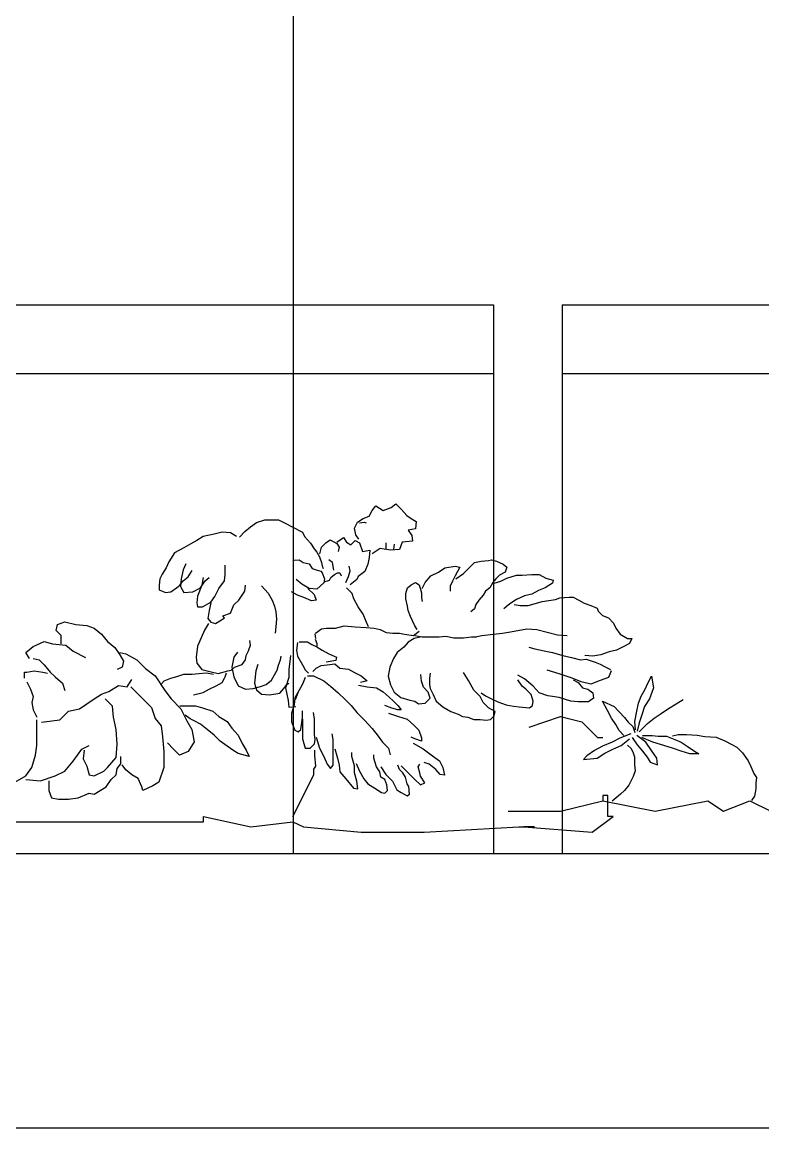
# Model space of a CAD drawing. Header units: inches. Extents: x -370 to 18, y -197 to 199.
# Drawn here: x -63.613 to -62.533, y 15.616 to 17.229 of the extents above; entities that cross this region are included whole.
import ezdxf

# ---------------------------------------------------------------- set-up
doc = ezdxf.new("R2010")
doc.units = ezdxf.units.IN
doc.header["$MEASUREMENT"] = 0
doc.layers.add('artefactos', color=1, linetype='Continuous')

# ---------------------------------------------------------------- blocks, each defined once
blk = doc.blocks.new('A$C1E3C3A8C')
at = {"layer": 'artefactos', "color": 116, "true_color": 0x136734}
for p, q in [((2.4123, 0.6264), (2.4204, 0.6332)), ((2.4204, 0.6332), (2.4312, 0.6224)), ((2.3608, 0.6061), (2.3717, 0.6102)), ((2.3717, 0.6102), (2.3771, 0.621)), ((2.3771, 0.621), (2.3838, 0.6291)), ((2.3838, 0.6291), (2.3974, 0.621)), ((2.3974, 0.621), (2.4123, 0.6264)), ((2.4312, 0.6224), (2.4407, 0.6115)), ((2.4407, 0.6115), (2.4488, 0.6061)), ((2.1431, 0.582), (2.1531, 0.5909)), ((2.1531, 0.5909), (2.1645, 0.5984)), ((2.1645, 0.5984), (2.1796, 0.6035)), ((2.1796, 0.6035), (2.1909, 0.6035)), ((2.1909, 0.6035), (2.2048, 0.6035)), ((2.2048, 0.6035), (2.2174, 0.5972)), ((2.2174, 0.5972), (2.23, 0.5909)), ((2.23, 0.5909), (2.2489, 0.5808)), ((2.3446, 0.5885), (2.35, 0.5994)), ((2.35, 0.5994), (2.3608, 0.6061)), ((2.3541, 0.598), (2.3622, 0.5994)), ((2.3622, 0.5994), (2.3662, 0.598)), ((2.4488, 0.6061), (2.4583, 0.6007)), ((2.4583, 0.6007), (2.4569, 0.5872)), ((2.0662, 0.5732), (2.0549, 0.5656)), ((2.0864, 0.577), (2.0662, 0.5732)), ((2.1015, 0.5808), (2.0864, 0.577)), ((2.1166, 0.5795), (2.1015, 0.5808)), ((2.1279, 0.5732), (2.1166, 0.5795)), ((2.133, 0.5719), (2.1431, 0.582)), ((2.2489, 0.5808), (2.2527, 0.5732)), ((2.2527, 0.5732), (2.264, 0.5606)), ((2.3121, 0.5628), (2.3243, 0.5709)), ((2.3243, 0.5709), (2.3297, 0.5628)), ((2.3473, 0.5763), (2.3446, 0.5885)), ((2.3527, 0.5682), (2.3473, 0.5763)), ((2.4569, 0.5872), (2.4434, 0.5845)), ((2.4434, 0.5845), (2.4501, 0.575)), ((2.4501, 0.575), (2.4515, 0.5641)), ((2.0309, 0.5518), (2.0133, 0.5429)), ((2.0435, 0.5593), (2.0309, 0.5518)), ((2.0549, 0.5656), (2.0435, 0.5593)), ((2.264, 0.5606), (2.2703, 0.5505)), ((2.2703, 0.5505), (2.2754, 0.5442)), ((2.281, 0.5411), (2.2837, 0.5533)), ((2.2837, 0.5533), (2.2918, 0.5614)), ((2.2918, 0.5614), (2.2999, 0.5669)), ((2.2999, 0.5669), (2.3121, 0.5601)), ((2.3121, 0.5601), (2.3162, 0.5533)), ((2.3162, 0.5533), (2.3148, 0.5452)), ((2.3297, 0.5628), (2.3378, 0.5574)), ((2.3378, 0.5574), (2.3459, 0.5655)), ((2.3459, 0.5655), (2.3541, 0.5614)), ((2.3541, 0.5614), (2.3595, 0.5452)), ((2.392, 0.5506), (2.3771, 0.5411)), ((2.4109, 0.5479), (2.392, 0.5506)), ((2.4028, 0.556), (2.4028, 0.5614)), ((2.4028, 0.5493), (2.4028, 0.556)), ((2.4271, 0.5493), (2.4109, 0.5479)), ((2.4177, 0.5587), (2.4163, 0.5493)), ((2.4326, 0.5628), (2.4271, 0.5493)), ((2.4515, 0.5641), (2.4326, 0.5628)), ((2.0133, 0.5429), (2.0032, 0.5266)), ((2.2338, 0.5291), (2.2426, 0.5303)), ((2.2426, 0.5303), (2.2502, 0.5253)), ((2.2754, 0.5442), (2.2804, 0.5354)), ((2.2804, 0.5354), (2.2842, 0.5253)), ((2.304, 0.5249), (2.2972, 0.5303)), ((2.3595, 0.5452), (2.373, 0.5479)), ((2.3717, 0.5344), (2.3689, 0.5222)), ((2.373, 0.5479), (2.3717, 0.5344)), ((2.5774, 0.5276), (2.5909, 0.5289)), ((2.5909, 0.5289), (2.5963, 0.5303)), ((2.5963, 0.5303), (2.6058, 0.5276)), ((1.9982, 0.5152), (1.9906, 0.5039)), ((2.0032, 0.5266), (1.9982, 0.5152)), ((2.0297, 0.5114), (2.0259, 0.495)), ((2.0347, 0.5228), (2.0297, 0.5114)), ((2.0385, 0.4988), (2.046, 0.5102)), ((2.1065, 0.5026), (2.1065, 0.5203)), ((2.2502, 0.5253), (2.2615, 0.5228)), ((2.2615, 0.5228), (2.2665, 0.514)), ((2.2665, 0.514), (2.2741, 0.5114)), ((2.2741, 0.5114), (2.2829, 0.5089)), ((2.2829, 0.5089), (2.2854, 0.5064)), ((2.2842, 0.5253), (2.2854, 0.519)), ((2.2854, 0.519), (2.2867, 0.514)), ((2.3067, 0.5113), (2.304, 0.5249)), ((2.3338, 0.4991), (2.3365, 0.51)), ((2.3365, 0.51), (2.3351, 0.5181)), ((2.3635, 0.5086), (2.3514, 0.4991)), ((2.3689, 0.5222), (2.3635, 0.5086)), ((2.4989, 0.5073), (2.511, 0.5154)), ((2.511, 0.5154), (2.53, 0.5181)), ((2.53, 0.5181), (2.5381, 0.5168)), ((2.5381, 0.5168), (2.53, 0.5005)), ((2.5449, 0.5046), (2.5557, 0.5154)), ((2.5557, 0.5154), (2.5652, 0.5249)), ((2.5652, 0.5249), (2.5774, 0.5276)), ((2.6058, 0.5276), (2.618, 0.5222)), ((2.618, 0.5222), (2.6247, 0.5168)), ((2.6247, 0.5168), (2.622, 0.5073)), ((1.9868, 0.495), (1.9856, 0.4837)), ((1.9906, 0.5039), (1.9868, 0.495)), ((2.0234, 0.4837), (2.0297, 0.4913)), ((2.0259, 0.495), (2.0246, 0.4812)), ((2.0297, 0.4913), (2.0385, 0.4988)), ((2.0612, 0.4787), (2.07, 0.4913)), ((2.0662, 0.4976), (2.0637, 0.4837)), ((2.07, 0.4913), (2.0775, 0.4976)), ((2.0952, 0.4774), (2.1053, 0.4913)), ((2.1053, 0.4913), (2.1065, 0.5026)), ((2.2476, 0.485), (2.2376, 0.4938)), ((2.2854, 0.5064), (2.2892, 0.495)), ((2.2892, 0.495), (2.288, 0.4875)), ((2.2891, 0.4897), (2.2986, 0.4924)), ((2.2986, 0.4924), (2.3013, 0.4978)), ((2.3013, 0.4978), (2.3081, 0.5032)), ((2.3081, 0.5032), (2.3135, 0.5059)), ((2.3135, 0.5059), (2.3175, 0.5059)), ((2.3175, 0.5059), (2.3202, 0.5005)), ((2.3284, 0.4883), (2.3338, 0.4991)), ((2.3487, 0.4937), (2.3365, 0.4843)), ((2.3514, 0.4991), (2.3487, 0.4937)), ((2.4488, 0.4843), (2.4569, 0.4883)), ((2.4569, 0.4883), (2.4637, 0.4843)), ((2.4691, 0.4775), (2.4745, 0.4883)), ((2.4745, 0.4883), (2.4853, 0.5005)), ((2.4853, 0.5005), (2.4989, 0.5073)), ((2.5246, 0.491), (2.5205, 0.4815)), ((2.53, 0.5005), (2.5246, 0.491)), ((2.5313, 0.4951), (2.5449, 0.5046)), ((2.599, 0.4883), (2.5936, 0.4788)), ((2.6044, 0.4951), (2.599, 0.4883)), ((2.6017, 0.487), (2.6139, 0.491)), ((2.6112, 0.5019), (2.6044, 0.4951)), ((2.622, 0.5073), (2.6112, 0.5019)), ((2.6139, 0.491), (2.6247, 0.4964)), ((2.6247, 0.4964), (2.6423, 0.5019)), ((2.6423, 0.5019), (2.6531, 0.5019)), ((2.6531, 0.5019), (2.6707, 0.5032)), ((2.6707, 0.5032), (2.6843, 0.5032)), ((2.6843, 0.5032), (2.6964, 0.4964)), ((2.6964, 0.4964), (2.71, 0.4924)), ((2.71, 0.4924), (2.7086, 0.487)), ((1.9856, 0.4837), (1.9856, 0.4749)), ((1.9856, 0.4749), (1.9969, 0.4698)), ((1.9969, 0.4698), (2.007, 0.4711)), ((2.007, 0.4711), (2.0171, 0.4787)), ((2.0171, 0.4787), (2.0234, 0.4837)), ((2.0246, 0.4812), (2.0309, 0.4698)), ((2.0309, 0.4698), (2.0473, 0.4711)), ((2.0473, 0.4711), (2.0612, 0.4787)), ((2.0637, 0.4837), (2.0561, 0.4635)), ((2.0876, 0.4623), (2.0927, 0.4723)), ((2.0927, 0.4723), (2.0952, 0.4774)), ((2.1342, 0.4597), (2.1431, 0.4723)), ((2.1431, 0.4723), (2.1443, 0.4837)), ((2.1733, 0.4824), (2.1859, 0.4686)), ((2.1859, 0.4686), (2.1935, 0.456)), ((2.2401, 0.4648), (2.2287, 0.4711)), ((2.2615, 0.4774), (2.2476, 0.485)), ((2.259, 0.4774), (2.2703, 0.466)), ((2.2754, 0.4761), (2.2615, 0.4774)), ((2.288, 0.4875), (2.2754, 0.4761)), ((2.3405, 0.468), (2.3297, 0.4788)), ((2.3432, 0.4585), (2.3405, 0.468)), ((2.4393, 0.468), (2.442, 0.4788)), ((2.4393, 0.4585), (2.4393, 0.468)), ((2.442, 0.4788), (2.4488, 0.4843)), ((2.4637, 0.4843), (2.4677, 0.4694)), ((2.4677, 0.4694), (2.4677, 0.4599)), ((2.5205, 0.4815), (2.5205, 0.4721)), ((2.5855, 0.4721), (2.5814, 0.4653)), ((2.5936, 0.4788), (2.5855, 0.4721)), ((2.6829, 0.4734), (2.6707, 0.4667)), ((2.6951, 0.4788), (2.6829, 0.4734)), ((2.7086, 0.487), (2.6951, 0.4788)), ((2.0561, 0.4635), (2.0549, 0.4509)), ((2.0549, 0.4509), (2.0561, 0.4434)), ((2.0649, 0.4434), (2.0801, 0.4522)), ((2.0801, 0.4509), (2.0775, 0.437)), ((2.0801, 0.4522), (2.0876, 0.4623)), ((2.1229, 0.4471), (2.1317, 0.456)), ((2.1317, 0.456), (2.1342, 0.4597)), ((2.1935, 0.456), (2.1972, 0.4446)), ((2.2514, 0.461), (2.2401, 0.4648)), ((2.2653, 0.4547), (2.2514, 0.461)), ((2.2741, 0.456), (2.2653, 0.4547)), ((2.2703, 0.466), (2.2741, 0.456)), ((2.3514, 0.4436), (2.3432, 0.4585)), ((2.442, 0.445), (2.4393, 0.4585)), ((2.4677, 0.4599), (2.4691, 0.4531)), ((2.5679, 0.4477), (2.5652, 0.4396)), ((2.5733, 0.4558), (2.5679, 0.4477)), ((2.5814, 0.4653), (2.5733, 0.4558)), ((2.6301, 0.449), (2.6234, 0.4436)), ((2.6423, 0.4572), (2.6301, 0.449)), ((2.6383, 0.4477), (2.6491, 0.4463)), ((2.6572, 0.4639), (2.6423, 0.4572)), ((2.6707, 0.4667), (2.6572, 0.4639)), ((2.664, 0.4463), (2.6748, 0.449)), ((2.6748, 0.449), (2.6897, 0.4531)), ((2.6897, 0.4531), (2.714, 0.4572)), ((2.714, 0.4572), (2.7222, 0.4599)), ((2.7222, 0.4599), (2.7397, 0.4612)), ((2.7397, 0.4612), (2.7465, 0.4612)), ((2.7465, 0.4612), (2.7573, 0.4558)), ((2.7573, 0.4558), (2.7668, 0.4504)), ((2.7668, 0.4504), (2.779, 0.4463)), ((2.0561, 0.4434), (2.0649, 0.4434)), ((2.0775, 0.437), (2.075, 0.4219)), ((2.1027, 0.427), (2.1166, 0.432)), ((2.1166, 0.432), (2.1229, 0.4471)), ((2.1972, 0.4446), (2.1998, 0.4345)), ((2.1998, 0.4345), (2.201, 0.4207)), ((2.3608, 0.4301), (2.3514, 0.4436)), ((2.3662, 0.4165), (2.3608, 0.4301)), ((2.4434, 0.4369), (2.442, 0.445)), ((2.4474, 0.426), (2.4434, 0.4369)), ((2.5652, 0.4396), (2.5584, 0.4342)), ((2.6234, 0.4436), (2.6193, 0.4396)), ((2.6491, 0.4463), (2.664, 0.4463)), ((2.779, 0.4463), (2.7912, 0.4409)), ((2.7912, 0.4409), (2.7925, 0.4355)), ((2.7925, 0.4355), (2.8006, 0.4274)), ((2.8006, 0.4274), (2.8115, 0.4233)), ((1.7961, 0.4), (1.7983, 0.4113)), ((1.7983, 0.4113), (1.8118, 0.4158)), ((1.8118, 0.4158), (1.832, 0.4113)), ((1.832, 0.4113), (1.8522, 0.409)), ((1.8522, 0.409), (1.8657, 0.4045)), ((2.0763, 0.4131), (2.0687, 0.4005)), ((2.075, 0.4219), (2.0801, 0.4156)), ((2.0801, 0.4156), (2.0889, 0.4131)), ((2.0889, 0.4131), (2.1002, 0.4194)), ((2.1002, 0.4194), (2.1053, 0.4232)), ((2.1053, 0.4232), (2.1027, 0.427)), ((2.1998, 0.4068), (2.1985, 0.3954)), ((2.201, 0.4207), (2.1998, 0.4068)), ((2.3094, 0.4044), (2.3256, 0.4084)), ((2.3256, 0.4084), (2.3459, 0.4071)), ((2.3459, 0.4071), (2.3662, 0.4057)), ((2.3703, 0.4071), (2.3662, 0.4165)), ((2.4515, 0.4179), (2.4474, 0.426)), ((2.4556, 0.4084), (2.4515, 0.4179)), ((2.4596, 0.4017), (2.4556, 0.4084)), ((2.8115, 0.4233), (2.8209, 0.4138)), ((2.8209, 0.4138), (2.825, 0.4044)), ((1.805, 0.391), (1.7961, 0.4)), ((1.805, 0.3753), (1.805, 0.391)), ((1.8657, 0.4045), (1.8792, 0.3933)), ((1.8792, 0.3933), (1.8904, 0.3798)), ((2.0624, 0.3866), (2.0561, 0.3715)), ((2.0687, 0.4005), (2.0624, 0.3866)), ((2.2716, 0.3942), (2.2728, 0.3854)), ((2.2729, 0.3949), (2.2837, 0.403)), ((2.2837, 0.403), (2.2932, 0.4044)), ((2.2932, 0.4044), (2.3094, 0.4044)), ((2.3662, 0.4057), (2.3811, 0.4044)), ((2.3811, 0.4044), (2.392, 0.4017)), ((2.392, 0.4017), (2.4028, 0.3962)), ((2.4028, 0.3962), (2.4163, 0.3949)), ((2.415, 0.3949), (2.4271, 0.3949)), ((2.4271, 0.3949), (2.4366, 0.3935)), ((2.4366, 0.3935), (2.4529, 0.3908)), ((2.4529, 0.3908), (2.4637, 0.3989)), ((2.4677, 0.3881), (2.4542, 0.3854)), ((2.4556, 0.3908), (2.4691, 0.3881)), ((2.4691, 0.3881), (2.484, 0.3881)), ((2.484, 0.3881), (2.5002, 0.3881)), ((2.5002, 0.3881), (2.5124, 0.3895)), ((2.5124, 0.3895), (2.5273, 0.3868)), ((2.5273, 0.3868), (2.5449, 0.3868)), ((2.5449, 0.3868), (2.5598, 0.3881)), ((2.5598, 0.3881), (2.5692, 0.3881)), ((2.5665, 0.3881), (2.5787, 0.3908)), ((2.5787, 0.3908), (2.6004, 0.3935)), ((2.6004, 0.3935), (2.6166, 0.3949)), ((2.6166, 0.3949), (2.6315, 0.3976)), ((2.6315, 0.3976), (2.6613, 0.403)), ((2.6613, 0.403), (2.6802, 0.4017)), ((2.6802, 0.4017), (2.7181, 0.3922)), ((2.7181, 0.3922), (2.7357, 0.3908)), ((2.825, 0.4044), (2.8331, 0.3935)), ((2.8331, 0.3935), (2.8467, 0.3854)), ((1.7399, 0.3596), (1.7534, 0.3708)), ((1.7534, 0.3708), (1.7736, 0.3798)), ((1.7736, 0.3798), (1.7893, 0.3753)), ((1.7893, 0.3753), (1.814, 0.3731)), ((1.814, 0.3731), (1.8275, 0.3618)), ((1.8904, 0.3798), (1.9039, 0.3686)), ((1.9039, 0.3686), (1.9128, 0.3551)), ((2.0561, 0.3715), (2.0536, 0.3513)), ((2.1494, 0.3627), (2.1531, 0.3728)), ((2.1531, 0.3728), (2.1519, 0.3816)), ((2.2397, 0.3777), (2.2381, 0.3636)), ((2.2428, 0.3793), (2.2491, 0.3793)), ((2.2491, 0.3793), (2.2584, 0.3793)), ((2.2584, 0.3793), (2.2663, 0.3746)), ((2.2663, 0.3746), (2.2756, 0.3699)), ((2.2725, 0.384), (2.2756, 0.3761)), ((2.2756, 0.3761), (2.2756, 0.3714)), ((2.2756, 0.3699), (2.285, 0.3636)), ((2.4353, 0.3692), (2.4231, 0.3597)), ((2.4434, 0.3786), (2.4353, 0.3692)), ((2.4542, 0.3854), (2.4434, 0.3786)), ((2.6653, 0.3692), (2.6761, 0.3664)), ((2.6761, 0.3664), (2.6937, 0.3624)), ((2.8399, 0.3705), (2.8264, 0.3637)), ((2.8507, 0.3759), (2.8399, 0.3705)), ((2.8467, 0.3854), (2.8548, 0.3854)), ((2.8548, 0.3854), (2.8507, 0.3759)), ((1.7466, 0.3483), (1.7399, 0.3596)), ((1.7534, 0.3483), (1.7646, 0.3461)), ((1.7646, 0.3461), (1.7736, 0.3371)), ((1.8275, 0.3618), (1.85, 0.3506)), ((1.9128, 0.3596), (1.9241, 0.3573)), ((1.9128, 0.3551), (1.9196, 0.3439)), ((1.9241, 0.3573), (1.9443, 0.3461)), ((1.9443, 0.3461), (1.96, 0.3304)), ((2.0536, 0.3513), (2.0549, 0.34)), ((2.1229, 0.3513), (2.1191, 0.3324)), ((2.1292, 0.3601), (2.1229, 0.3513)), ((2.138, 0.3375), (2.1443, 0.3463)), ((2.1443, 0.3463), (2.1456, 0.3538)), ((2.1456, 0.3538), (2.1494, 0.3627)), ((2.2048, 0.3362), (2.2086, 0.3463)), ((2.2086, 0.3463), (2.2098, 0.3526)), ((2.2272, 0.3542), (2.2256, 0.3433)), ((2.2381, 0.3636), (2.2397, 0.3527)), ((2.2397, 0.3527), (2.2491, 0.337)), ((2.285, 0.3636), (2.2975, 0.3574)), ((2.2975, 0.3574), (2.3116, 0.3511)), ((2.3116, 0.3511), (2.31, 0.3449)), ((2.4163, 0.3488), (2.4095, 0.3326)), ((2.4231, 0.3597), (2.4163, 0.3488)), ((2.6937, 0.3624), (2.7086, 0.3597)), ((2.7086, 0.3597), (2.7276, 0.3543)), ((2.7276, 0.3543), (2.7438, 0.3502)), ((2.7438, 0.3502), (2.76, 0.3461)), ((2.76, 0.3461), (2.7709, 0.3475)), ((2.7831, 0.3529), (2.7682, 0.3543)), ((2.7709, 0.3475), (2.7871, 0.3421)), ((2.7979, 0.3556), (2.7831, 0.3529)), ((2.8128, 0.361), (2.7979, 0.3556)), ((2.8264, 0.3637), (2.8128, 0.361)), ((1.7422, 0.3236), (1.7556, 0.3259)), ((1.7556, 0.3259), (1.7714, 0.3236)), ((1.7736, 0.3371), (1.7848, 0.3236)), ((1.9173, 0.3326), (1.9084, 0.3281)), ((1.9196, 0.3439), (1.9173, 0.3326)), ((1.96, 0.3304), (1.978, 0.3169)), ((2.0549, 0.34), (2.0637, 0.3286)), ((2.0637, 0.3286), (2.0788, 0.3248)), ((2.0939, 0.3211), (2.1116, 0.3261)), ((2.1116, 0.3261), (2.1179, 0.3274)), ((2.1179, 0.3274), (2.1242, 0.3324)), ((2.1191, 0.3324), (2.1229, 0.3148)), ((2.1242, 0.3324), (2.138, 0.3375)), ((2.1632, 0.3261), (2.1607, 0.3034)), ((2.167, 0.3375), (2.1632, 0.3261)), ((2.1972, 0.3185), (2.2023, 0.3274)), ((2.2023, 0.3274), (2.2048, 0.3362)), ((2.2256, 0.3433), (2.2241, 0.3292)), ((2.2241, 0.3292), (2.2241, 0.3136)), ((2.2491, 0.337), (2.2538, 0.3276)), ((2.2538, 0.3276), (2.26, 0.3214)), ((2.2678, 0.3245), (2.2741, 0.3308)), ((2.2741, 0.3308), (2.2835, 0.3355)), ((2.2835, 0.3355), (2.2944, 0.337)), ((2.31, 0.3449), (2.2928, 0.3417)), ((2.2944, 0.337), (2.3085, 0.3386)), ((2.3085, 0.3386), (2.3178, 0.3308)), ((2.3178, 0.3308), (2.3335, 0.3292)), ((2.3335, 0.3292), (2.3444, 0.323)), ((2.4095, 0.3326), (2.4068, 0.3163)), ((2.7208, 0.3204), (2.6992, 0.3272)), ((2.7871, 0.3421), (2.7966, 0.338)), ((2.7966, 0.338), (2.8047, 0.3339)), ((2.8047, 0.3339), (2.8155, 0.3285)), ((2.8169, 0.3258), (2.8115, 0.3136)), ((1.7377, 0.3236), (1.7422, 0.3236)), ((1.7377, 0.3124), (1.7377, 0.3236)), ((1.7422, 0.3056), (1.7489, 0.2922)), ((1.7714, 0.3236), (1.7803, 0.3214)), ((1.7848, 0.3236), (1.7938, 0.3146)), ((1.7938, 0.3146), (1.8073, 0.3034)), ((1.9263, 0.2967), (1.9353, 0.3101)), ((1.978, 0.3169), (1.9959, 0.2899)), ((1.9894, 0.3022), (1.9944, 0.3072)), ((1.9944, 0.3072), (2.007, 0.3122)), ((2.007, 0.3122), (2.0158, 0.3148)), ((2.0158, 0.3148), (2.0309, 0.3198)), ((2.0309, 0.3198), (2.046, 0.3198)), ((2.046, 0.3198), (2.0586, 0.3211)), ((2.0586, 0.3211), (2.0725, 0.3223)), ((2.0725, 0.3223), (2.0851, 0.3198)), ((2.0788, 0.3248), (2.0939, 0.3211)), ((2.1015, 0.3047), (2.1053, 0.3122)), ((2.1053, 0.3122), (2.1065, 0.3148)), ((2.1065, 0.3148), (2.109, 0.3223)), ((2.1229, 0.3148), (2.1305, 0.2984)), ((2.1821, 0.3009), (2.1922, 0.3085)), ((2.1922, 0.3085), (2.1972, 0.3185)), ((2.2241, 0.3136), (2.2178, 0.2948)), ((2.2538, 0.3136), (2.2491, 0.3011)), ((2.2584, 0.3167), (2.2694, 0.3167)), ((2.2694, 0.3167), (2.2881, 0.3073)), ((2.2881, 0.3073), (2.3006, 0.2979)), ((2.3444, 0.323), (2.3569, 0.3167)), ((2.3679, 0.3073), (2.3554, 0.3042)), ((2.3569, 0.3167), (2.3679, 0.3073)), ((2.4068, 0.3163), (2.4109, 0.3001)), ((2.4677, 0.3069), (2.4664, 0.3191)), ((2.4718, 0.296), (2.4677, 0.3069)), ((2.484, 0.3218), (2.4826, 0.3123)), ((2.4826, 0.3123), (2.4826, 0.3001)), ((2.5543, 0.3082), (2.5449, 0.3231)), ((2.5638, 0.2906), (2.5543, 0.3082)), ((2.6572, 0.3109), (2.645, 0.3177)), ((2.6531, 0.2974), (2.645, 0.3096)), ((2.6734, 0.2974), (2.6572, 0.3109)), ((2.7452, 0.3123), (2.7208, 0.3204)), ((2.7614, 0.3055), (2.7452, 0.3123)), ((2.7465, 0.3096), (2.756, 0.3042)), ((2.779, 0.3015), (2.7614, 0.3055)), ((2.7966, 0.3082), (2.779, 0.3015)), ((2.8115, 0.3136), (2.7966, 0.3082)), ((2.885, 0.3043), (2.891, 0.3162)), ((2.891, 0.3162), (2.8945, 0.2948)), ((1.7489, 0.2922), (1.7534, 0.2787)), ((1.8073, 0.3034), (1.8118, 0.2899)), ((1.8792, 0.2832), (1.8926, 0.2877)), ((1.8926, 0.2877), (1.9106, 0.2989)), ((1.9106, 0.2989), (1.9263, 0.2967)), ((1.9331, 0.2967), (1.9488, 0.2809)), ((1.9959, 0.2899), (2.0072, 0.2742)), ((2.0486, 0.282), (2.0662, 0.2858)), ((2.0662, 0.2858), (2.0775, 0.2921)), ((2.0775, 0.2921), (2.0901, 0.2984)), ((2.0901, 0.2984), (2.1015, 0.3047)), ((2.1305, 0.2984), (2.1443, 0.2921)), ((2.1443, 0.2921), (2.1582, 0.2933)), ((2.1582, 0.2933), (2.172, 0.2971)), ((2.1607, 0.3034), (2.1645, 0.2908)), ((2.1645, 0.2908), (2.1733, 0.2832)), ((2.172, 0.2971), (2.1821, 0.3009)), ((2.2073, 0.2845), (2.2149, 0.2933)), ((2.2149, 0.2933), (2.2199, 0.3009)), ((2.2178, 0.2948), (2.2225, 0.2713)), ((2.2199, 0.3009), (2.2237, 0.3034)), ((2.2428, 0.2901), (2.235, 0.276)), ((2.2363, 0.2732), (2.2413, 0.2858)), ((2.2491, 0.3011), (2.2428, 0.2901)), ((2.3006, 0.2979), (2.3147, 0.2854)), ((2.3147, 0.2854), (2.3272, 0.2729)), ((2.3522, 0.2995), (2.3679, 0.2964)), ((2.3679, 0.2964), (2.385, 0.2948)), ((2.385, 0.2948), (2.3976, 0.287)), ((2.3976, 0.287), (2.4085, 0.2776)), ((2.4109, 0.3001), (2.4177, 0.2866)), ((2.4177, 0.2866), (2.4298, 0.2771)), ((2.4799, 0.2866), (2.4718, 0.296)), ((2.484, 0.2757), (2.4799, 0.2866)), ((2.4826, 0.3001), (2.484, 0.2933)), ((2.484, 0.2933), (2.4894, 0.2825)), ((2.576, 0.2784), (2.5638, 0.2906)), ((2.5774, 0.2852), (2.5855, 0.2798)), ((2.6599, 0.292), (2.6531, 0.2974)), ((2.6694, 0.2825), (2.6599, 0.292)), ((2.6843, 0.2852), (2.6734, 0.2974)), ((2.7005, 0.2798), (2.6843, 0.2852)), ((2.756, 0.3042), (2.7641, 0.2947)), ((2.7641, 0.2947), (2.7736, 0.292)), ((2.7736, 0.292), (2.7831, 0.2852)), ((2.7831, 0.2852), (2.7844, 0.2757)), ((2.8719, 0.2793), (2.8791, 0.2924)), ((2.8791, 0.2924), (2.885, 0.3043)), ((2.8945, 0.2948), (2.8874, 0.2746)), ((1.7534, 0.2787), (1.7511, 0.2674)), ((1.7511, 0.2674), (1.7534, 0.254)), ((1.8387, 0.2562), (1.8522, 0.2652)), ((1.8522, 0.2652), (1.8657, 0.2742)), ((1.8657, 0.2742), (1.8792, 0.2832)), ((1.8994, 0.2607), (1.8859, 0.2742)), ((1.9488, 0.2809), (1.9712, 0.2585)), ((2.0072, 0.2742), (2.0251, 0.2562)), ((2.1733, 0.2832), (2.1884, 0.282)), ((2.1884, 0.282), (2.2073, 0.2845)), ((2.2225, 0.2713), (2.2241, 0.2588)), ((2.235, 0.276), (2.2334, 0.2635)), ((2.3272, 0.2729), (2.3382, 0.2619)), ((2.4085, 0.2776), (2.4163, 0.2698)), ((2.4163, 0.2698), (2.4241, 0.2619)), ((2.4298, 0.2771), (2.4461, 0.2717)), ((2.4461, 0.2717), (2.4556, 0.2703)), ((2.4556, 0.2703), (2.4623, 0.2649)), ((2.4623, 0.2649), (2.4745, 0.2662)), ((2.4745, 0.2662), (2.484, 0.2757)), ((2.4894, 0.2825), (2.4948, 0.2703)), ((2.4948, 0.2703), (2.507, 0.2595)), ((2.5814, 0.2676), (2.576, 0.2784)), ((2.5909, 0.2581), (2.5814, 0.2676)), ((2.5855, 0.2798), (2.5963, 0.2744)), ((2.5963, 0.2744), (2.6085, 0.269)), ((2.6085, 0.269), (2.6234, 0.2635)), ((2.6734, 0.2703), (2.6694, 0.2825)), ((2.6721, 0.2622), (2.6734, 0.2703)), ((2.7208, 0.2771), (2.7005, 0.2798)), ((2.7425, 0.2703), (2.7208, 0.2771)), ((2.756, 0.269), (2.7425, 0.2703)), ((2.7749, 0.269), (2.756, 0.269)), ((2.7844, 0.2757), (2.7749, 0.269)), ((2.8005, 0.2698), (2.822, 0.2603)), ((2.8101, 0.2531), (2.8005, 0.2698)), ((2.8636, 0.2519), (2.8672, 0.2662)), ((2.8672, 0.2662), (2.8719, 0.2793)), ((2.8874, 0.2746), (2.8779, 0.2603)), ((2.9219, 0.2567), (2.9362, 0.265)), ((2.9362, 0.265), (2.9493, 0.2734)), ((1.7534, 0.254), (1.7601, 0.2405)), ((1.8028, 0.236), (1.8185, 0.2517)), ((1.8185, 0.2517), (1.8387, 0.2562)), ((1.9016, 0.2405), (1.8994, 0.2607)), ((1.9712, 0.2585), (1.978, 0.2382)), ((2.0234, 0.2618), (2.0372, 0.2618)), ((2.0251, 0.2562), (2.0364, 0.2337)), ((2.0423, 0.2379), (2.0335, 0.2442)), ((2.0372, 0.2618), (2.0523, 0.2618)), ((2.0523, 0.2618), (2.0649, 0.258)), ((2.0649, 0.258), (2.0838, 0.2517)), ((2.0838, 0.2517), (2.0952, 0.2416)), ((2.2241, 0.2588), (2.2366, 0.2604)), ((2.2334, 0.2635), (2.2287, 0.2479)), ((2.2287, 0.2479), (2.2287, 0.2322)), ((2.2491, 0.24), (2.2491, 0.2526)), ((2.2709, 0.2369), (2.2694, 0.2494)), ((2.3382, 0.2619), (2.3491, 0.2494)), ((2.3491, 0.2494), (2.3632, 0.2354)), ((2.4132, 0.2573), (2.4007, 0.2619)), ((2.4069, 0.2479), (2.4257, 0.2416)), ((2.4241, 0.2541), (2.4132, 0.2573)), ((2.4241, 0.2619), (2.4304, 0.2541)), ((2.4304, 0.2541), (2.4241, 0.2541)), ((2.507, 0.2595), (2.5219, 0.2513)), ((2.5219, 0.2513), (2.5286, 0.2486)), ((2.5286, 0.2486), (2.5354, 0.2459)), ((2.5354, 0.2459), (2.5435, 0.2419)), ((2.6031, 0.2513), (2.5909, 0.2581)), ((2.6017, 0.2432), (2.6031, 0.2513)), ((2.6234, 0.2635), (2.6369, 0.2608)), ((2.6369, 0.2608), (2.6477, 0.2595)), ((2.6477, 0.2595), (2.6667, 0.2581)), ((2.6667, 0.2581), (2.6721, 0.2622)), ((2.8172, 0.2388), (2.8101, 0.2531)), ((2.822, 0.2603), (2.8315, 0.2507)), ((2.8315, 0.2507), (2.841, 0.24)), ((2.86, 0.2329), (2.8636, 0.2519)), ((2.8731, 0.2448), (2.8684, 0.2305)), ((2.8779, 0.2603), (2.8731, 0.2448)), ((2.8957, 0.2388), (2.9088, 0.2472)), ((2.9088, 0.2472), (2.9219, 0.2567)), ((1.7601, 0.218), (1.7601, 0.236)), ((1.7691, 0.2315), (1.8028, 0.236)), ((1.9061, 0.218), (1.9016, 0.2405)), ((1.978, 0.2382), (1.9892, 0.2247)), ((1.9892, 0.2247), (1.9914, 0.2045)), ((2.0364, 0.2337), (2.0453, 0.218)), ((2.0498, 0.2341), (2.0423, 0.2379)), ((2.0612, 0.2278), (2.0498, 0.2341)), ((2.0738, 0.2177), (2.0612, 0.2278)), ((2.0952, 0.2416), (2.1103, 0.2328)), ((2.1103, 0.2328), (2.1191, 0.2202)), ((2.2287, 0.2322), (2.235, 0.2166)), ((2.2459, 0.2181), (2.2475, 0.2307)), ((2.2475, 0.2307), (2.2491, 0.24)), ((2.2491, 0.2369), (2.2491, 0.215)), ((2.2709, 0.2338), (2.2709, 0.2369)), ((2.2709, 0.2088), (2.2709, 0.2338)), ((2.3632, 0.2354), (2.3772, 0.2197)), ((2.4257, 0.2416), (2.4413, 0.2369)), ((2.4413, 0.2369), (2.4538, 0.226)), ((2.4538, 0.226), (2.4632, 0.2166)), ((2.5435, 0.2419), (2.553, 0.2405)), ((2.553, 0.2405), (2.5638, 0.2365)), ((2.5638, 0.2365), (2.576, 0.2365)), ((2.576, 0.2365), (2.5868, 0.2351)), ((2.5868, 0.2351), (2.5949, 0.2365)), ((2.5949, 0.2365), (2.6017, 0.2432)), ((2.6659, 0.2223), (2.7238, 0.2416)), ((2.7238, 0.2416), (2.7625, 0.232)), ((2.7625, 0.232), (2.7915, 0.203)), ((2.8255, 0.2269), (2.8172, 0.2388)), ((2.8315, 0.2162), (2.8255, 0.2269)), ((2.841, 0.24), (2.8481, 0.2317)), ((2.8481, 0.2317), (2.8565, 0.2234)), ((2.8612, 0.2174), (2.86, 0.2329)), ((2.8684, 0.2305), (2.8648, 0.215)), ((2.8684, 0.2138), (2.8838, 0.2293)), ((2.8838, 0.2293), (2.8957, 0.2388)), ((1.7601, 0.1888), (1.7601, 0.218)), ((1.9084, 0.191), (1.9061, 0.218)), ((1.9914, 0.2045), (1.9937, 0.1775)), ((2.0453, 0.218), (2.0498, 0.1955)), ((2.0864, 0.2076), (2.0738, 0.2177)), ((2.0977, 0.1963), (2.0864, 0.2076)), ((2.1191, 0.2202), (2.1305, 0.2076)), ((2.1305, 0.2076), (2.138, 0.1925)), ((2.235, 0.2166), (2.2412, 0.2135)), ((2.2412, 0.2135), (2.2459, 0.2181)), ((2.2491, 0.215), (2.2491, 0.2009)), ((2.2725, 0.1994), (2.2709, 0.2088)), ((2.2741, 0.2041), (2.2803, 0.1837)), ((2.3053, 0.1994), (2.3038, 0.2103)), ((2.3772, 0.2197), (2.3882, 0.2056)), ((2.3882, 0.2056), (2.396, 0.1947)), ((2.4554, 0.2009), (2.4491, 0.2041)), ((2.4632, 0.2166), (2.4679, 0.2025)), ((2.8398, 0.2067), (2.8315, 0.2162)), ((2.8529, 0.2103), (2.8327, 0.2019)), ((2.8565, 0.2234), (2.86, 0.2126)), ((2.8802, 0.1948), (2.8636, 0.2067)), ((2.8743, 0.2067), (2.8921, 0.2067)), ((2.8921, 0.2067), (2.9029, 0.2055)), ((2.9029, 0.2055), (2.9183, 0.2055)), ((2.9183, 0.2055), (2.9338, 0.1995)), ((2.9293, 0.2062), (2.9397, 0.2088)), ((2.9397, 0.2088), (2.9553, 0.2088)), ((2.9553, 0.2088), (2.9748, 0.2075)), ((2.9748, 0.2075), (2.9891, 0.2049)), ((2.9891, 0.2049), (3.0099, 0.2036)), ((3.0099, 0.2036), (3.0255, 0.1971)), ((1.7579, 0.1708), (1.7601, 0.1888)), ((1.8432, 0.182), (1.8567, 0.1888)), ((1.9061, 0.1663), (1.9084, 0.191)), ((2.0117, 0.182), (2.0004, 0.1933)), ((2.0498, 0.1955), (2.0386, 0.1775)), ((2.1103, 0.1874), (2.0977, 0.1963)), ((2.1229, 0.1786), (2.1103, 0.1874)), ((2.138, 0.1925), (2.1456, 0.1799)), ((2.2491, 0.2009), (2.2538, 0.1837)), ((2.2538, 0.1837), (2.2584, 0.1837)), ((2.2584, 0.1837), (2.2631, 0.1837)), ((2.2631, 0.1837), (2.2709, 0.1916)), ((2.2709, 0.1916), (2.2725, 0.1994)), ((2.2803, 0.1837), (2.2881, 0.1681)), ((2.3053, 0.1853), (2.3053, 0.1994)), ((2.3053, 0.1712), (2.3053, 0.1853)), ((2.396, 0.1947), (2.4069, 0.1837)), ((2.4069, 0.1837), (2.4101, 0.1712)), ((2.4523, 0.1931), (2.471, 0.1822)), ((2.4679, 0.1963), (2.4554, 0.2009)), ((2.4679, 0.2025), (2.4679, 0.1963)), ((2.8005, 0.1876), (2.7863, 0.1793)), ((2.7915, 0.203), (2.8011, 0.203)), ((2.8184, 0.1948), (2.8005, 0.1876)), ((2.8327, 0.2019), (2.8184, 0.1948)), ((2.8196, 0.1817), (2.835, 0.1888)), ((2.835, 0.1888), (2.8505, 0.2007)), ((2.8467, 0.1889), (2.8537, 0.1831)), ((2.8537, 0.1831), (2.8572, 0.1749)), ((2.8553, 0.2031), (2.8648, 0.19)), ((2.8648, 0.19), (2.8743, 0.1781)), ((2.8933, 0.1948), (2.8731, 0.2031)), ((2.891, 0.1793), (2.8802, 0.1948)), ((2.9136, 0.1888), (2.8933, 0.1948)), ((2.9314, 0.1829), (2.9136, 0.1888)), ((2.9338, 0.1995), (2.9457, 0.1948)), ((2.9457, 0.1948), (2.9564, 0.1876)), ((2.9564, 0.1876), (2.9683, 0.1793)), ((3.0255, 0.1971), (3.0385, 0.1905)), ((3.0385, 0.1905), (3.0476, 0.1853)), ((3.0476, 0.1853), (3.058, 0.1749)), ((1.7511, 0.1483), (1.7579, 0.1708)), ((1.8275, 0.1596), (1.8432, 0.182)), ((1.8477, 0.1798), (1.8455, 0.1641)), ((1.8455, 0.1641), (1.8522, 0.1506)), ((1.8904, 0.1483), (1.9061, 0.1663)), ((1.9151, 0.1551), (1.9151, 0.1686)), ((1.9937, 0.1775), (1.9937, 0.1483)), ((2.0229, 0.1708), (2.0117, 0.182)), ((2.0386, 0.1775), (2.0229, 0.1708)), ((2.1305, 0.1736), (2.1229, 0.1786)), ((2.1506, 0.1685), (2.1305, 0.1736)), ((2.1456, 0.1799), (2.1506, 0.1685)), ((2.2717, 0.1702), (2.2717, 0.18)), ((2.2734, 0.1506), (2.2717, 0.1702)), ((2.2881, 0.1681), (2.2944, 0.154)), ((2.3053, 0.1525), (2.3053, 0.1712)), ((2.3085, 0.1822), (2.3131, 0.165)), ((2.3131, 0.165), (2.3163, 0.1525)), ((2.3397, 0.1681), (2.3397, 0.1759)), ((2.3444, 0.1509), (2.3397, 0.1681)), ((2.3804, 0.165), (2.3804, 0.1712)), ((2.385, 0.1493), (2.3804, 0.165)), ((2.471, 0.1822), (2.4882, 0.1697)), ((2.4882, 0.1697), (2.5007, 0.1603)), ((2.772, 0.1698), (2.766, 0.1626)), ((2.766, 0.1626), (2.791, 0.165)), ((2.7863, 0.1793), (2.772, 0.1698)), ((2.791, 0.165), (2.8053, 0.1745)), ((2.8053, 0.1745), (2.8196, 0.1817)), ((2.8572, 0.1749), (2.8596, 0.1679)), ((2.8596, 0.1679), (2.8596, 0.1621)), ((2.8743, 0.1781), (2.8826, 0.1674)), ((2.8826, 0.1674), (2.8886, 0.1579)), ((2.9005, 0.165), (2.891, 0.1793)), ((2.9017, 0.1531), (2.9005, 0.165)), ((2.9457, 0.1781), (2.9314, 0.1829)), ((2.9612, 0.1733), (2.9457, 0.1781)), ((2.9778, 0.1733), (2.9612, 0.1733)), ((2.9683, 0.1793), (2.9778, 0.1733)), ((3.058, 0.1749), (3.0684, 0.1606)), ((1.7399, 0.1326), (1.7511, 0.1483)), ((1.8118, 0.1416), (1.8275, 0.1596)), ((1.8522, 0.1506), (1.8567, 0.1348)), ((1.8836, 0.1416), (1.8904, 0.1483)), ((1.9061, 0.1348), (1.9084, 0.1461)), ((1.9084, 0.1461), (1.9151, 0.1551)), ((1.9241, 0.1438), (1.9173, 0.1528)), ((1.9353, 0.1348), (1.9241, 0.1438)), ((1.9937, 0.1483), (1.9847, 0.1214)), ((2.2699, 0.145), (2.2734, 0.1506)), ((2.2699, 0.1353), (2.2699, 0.145)), ((2.2944, 0.154), (2.3006, 0.1462)), ((2.3006, 0.1462), (2.3053, 0.1525)), ((2.3163, 0.1525), (2.3178, 0.1399)), ((2.3444, 0.1384), (2.3444, 0.1509)), ((2.3475, 0.1556), (2.3538, 0.1415)), ((2.3913, 0.1399), (2.385, 0.1493)), ((2.3929, 0.1493), (2.4022, 0.1352)), ((2.4272, 0.1446), (2.4241, 0.1525)), ((2.4335, 0.1384), (2.4272, 0.1446)), ((2.4304, 0.1509), (2.4444, 0.1368)), ((2.4616, 0.1493), (2.4648, 0.154)), ((2.4648, 0.1384), (2.4616, 0.1493)), ((2.482, 0.154), (2.4726, 0.1571)), ((2.4945, 0.1446), (2.482, 0.154)), ((2.5023, 0.1352), (2.4945, 0.1446)), ((2.5007, 0.1603), (2.507, 0.1478)), ((2.507, 0.1478), (2.5101, 0.1337)), ((2.8596, 0.1621), (2.8596, 0.1527)), ((2.8596, 0.1527), (2.8607, 0.1422)), ((2.8886, 0.1579), (2.9017, 0.1531)), ((3.0684, 0.1606), (3.0736, 0.1502)), ((3.0736, 0.1502), (3.0788, 0.1372)), ((1.7197, 0.1214), (1.7399, 0.1326)), ((1.7399, 0.1259), (1.7669, 0.1236)), ((1.7669, 0.1236), (1.7938, 0.1326)), ((1.7826, 0.1236), (1.7826, 0.1056)), ((1.7938, 0.1326), (1.8118, 0.1416)), ((1.8567, 0.1348), (1.8657, 0.1326)), ((1.8657, 0.1326), (1.8836, 0.1416)), ((1.8881, 0.1124), (1.8971, 0.1259)), ((1.8971, 0.1259), (1.9061, 0.1348)), ((1.9465, 0.1281), (1.9353, 0.1348)), ((1.9533, 0.1124), (1.9465, 0.1281)), ((2.2506, 0.0967), (2.2699, 0.1353)), ((2.3178, 0.1399), (2.3288, 0.1274)), ((2.3288, 0.1274), (2.3428, 0.1102)), ((2.3491, 0.1227), (2.3444, 0.1384)), ((2.3507, 0.1087), (2.3491, 0.1227)), ((2.3538, 0.1415), (2.3616, 0.1274)), ((2.3616, 0.1274), (2.3694, 0.118)), ((2.3929, 0.1306), (2.3913, 0.1399)), ((2.4007, 0.1259), (2.3929, 0.1306)), ((2.4038, 0.1165), (2.4007, 0.1259)), ((2.4022, 0.1352), (2.4147, 0.1227)), ((2.4147, 0.1227), (2.4226, 0.1071)), ((2.4382, 0.1306), (2.4335, 0.1384)), ((2.4413, 0.118), (2.4382, 0.1306)), ((2.4444, 0.1368), (2.4554, 0.1259)), ((2.4554, 0.1259), (2.4663, 0.1165)), ((2.4663, 0.1321), (2.4648, 0.1384)), ((2.4741, 0.1196), (2.4663, 0.1321)), ((2.5101, 0.1337), (2.5023, 0.1352)), ((2.8572, 0.1317), (2.8491, 0.1154)), ((2.8607, 0.1422), (2.8572, 0.1317)), ((3.0788, 0.1372), (3.084, 0.1294)), ((3.084, 0.1294), (3.0827, 0.119)), ((1.7826, 0.1056), (1.7871, 0.0921)), ((1.8657, 0.0989), (1.8881, 0.1124)), ((1.9555, 0.1056), (1.9533, 0.1124)), ((1.9735, 0.1146), (1.9555, 0.1056)), ((1.9847, 0.1214), (1.9735, 0.1146)), ((2.3428, 0.1102), (2.3507, 0.1087)), ((2.3694, 0.118), (2.3819, 0.1102)), ((2.3819, 0.1102), (2.3944, 0.1024)), ((2.3944, 0.1024), (2.4007, 0.1008)), ((2.4007, 0.1008), (2.4054, 0.1055)), ((2.4054, 0.1055), (2.4038, 0.1165)), ((2.4226, 0.1071), (2.4304, 0.1024)), ((2.4304, 0.1024), (2.4413, 0.0961)), ((2.4444, 0.1133), (2.4413, 0.118)), ((2.446, 0.0993), (2.4444, 0.1133)), ((2.4663, 0.1165), (2.4741, 0.1196)), ((2.8409, 0.106), (2.8339, 0.099)), ((2.8491, 0.1154), (2.8409, 0.106)), ((3.0827, 0.1086), (3.0801, 0.0956)), ((3.0827, 0.119), (3.0827, 0.1086)), ((1.7871, 0.0921), (1.8005, 0.0899)), ((1.8005, 0.0899), (1.8185, 0.0899)), ((1.8185, 0.0899), (1.8365, 0.0921)), ((1.8365, 0.0921), (1.8567, 0.1011)), ((1.8567, 0.1011), (1.8657, 0.0989)), ((2.2312, 0.058), (2.2506, 0.0967)), ((2.4413, 0.0961), (2.446, 0.0993)), ((2.7238, 0.0677), (2.8011, 0.087)), ((2.8011, 0.0967), (2.8011, 0.087)), ((2.8108, 0.0967), (2.8011, 0.0967)), ((2.8011, 0.087), (2.8977, 0.0677)), ((2.8108, 0.058), (2.8108, 0.0967)), ((2.8257, 0.092), (2.8187, 0.0862)), ((2.8339, 0.099), (2.8257, 0.092)), ((2.8977, 0.0677), (2.9943, 0.087)), ((2.9943, 0.087), (3.0233, 0.0677)), ((3.0233, 0.0677), (3.0716, 0.087)), ((3.0716, 0.087), (3.1102, 0.0677)), ((3.0801, 0.0956), (3.0749, 0.0877)), ((2.6273, 0.0677), (2.7238, 0.0677)), ((3.0233, 0.0677), (3.0233, 0.0677)), ((1.6903, 0.0483), (1.7966, 0.0483)), ((1.7966, 0.0483), (1.8545, 0.0483)), ((1.8545, 0.0483), (1.9608, 0.0483)), ((1.9608, 0.0483), (2.067, 0.0483)), ((2.067, 0.058), (2.154, 0.0387)), ((2.067, 0.0483), (2.067, 0.058)), ((2.154, 0.0387), (2.2312, 0.0483)), ((2.2312, 0.0483), (2.2506, 0.0387)), ((2.7818, 0.029), (2.8204, 0.058)), ((2.8204, 0.058), (2.8108, 0.058)), ((2.2506, 0.0387), (2.3568, 0.029)), ((2.3568, 0.029), (2.4148, 0.029)), ((2.4148, 0.029), (2.4727, 0.029)), ((2.4727, 0.029), (2.6466, 0.0387)), ((2.6466, 0.0387), (2.6756, 0.0387)), ((2.6562, 0.0387), (2.7818, 0.029)), ((2.6756, 0.0387), (2.6562, 0.0387))]:
    blk.add_line(p, q, dxfattribs=at)

msp = doc.modelspace()

# ---------------------------------------------------------------- linework, layer by layer
at = {"color": 8, "transparency": 33554610}
msp.add_line((-63.21771, 22.07606), (-63.21771, 16.01606), dxfattribs=at)
at = {"color": 1}
for p, q in [((-64.9254, 16.81606), (-62.9254, 16.81606)), ((-62.9254, 16.81606), (-62.9254, 16.01606)), ((-62.8254, 16.81606), (-60.8254, 16.81606)), ((-62.8254, 16.81606), (-62.8254, 16.01606)), ((-64.9254, 16.71606), (-62.9254, 16.71606)), ((-62.8254, 16.71606), (-60.8254, 16.71606))]:
    msp.add_line(p, q, dxfattribs=at)
at = {"color": 5}
msp.add_line((-64.9254, 16.01606), (-61.35469, 16.01606), dxfattribs=at)
at = {"color": 6}
msp.add_line((-77.93114, 15.61606), (-49.86359, 15.61606), dxfattribs=at)

# ---------------------------------------------------------------- block references
at = {"layer": 'artefactos', "color": 116, "true_color": 0x136734, "xscale": 0.7929100350077147, "yscale": 0.7929100350077147, "zscale": 0.7929100350110482}
msp.add_blockref('A$C1E3C3A8C', (-64.98739, 16.02417), dxfattribs=at)

doc.saveas('drawing.dxf')
